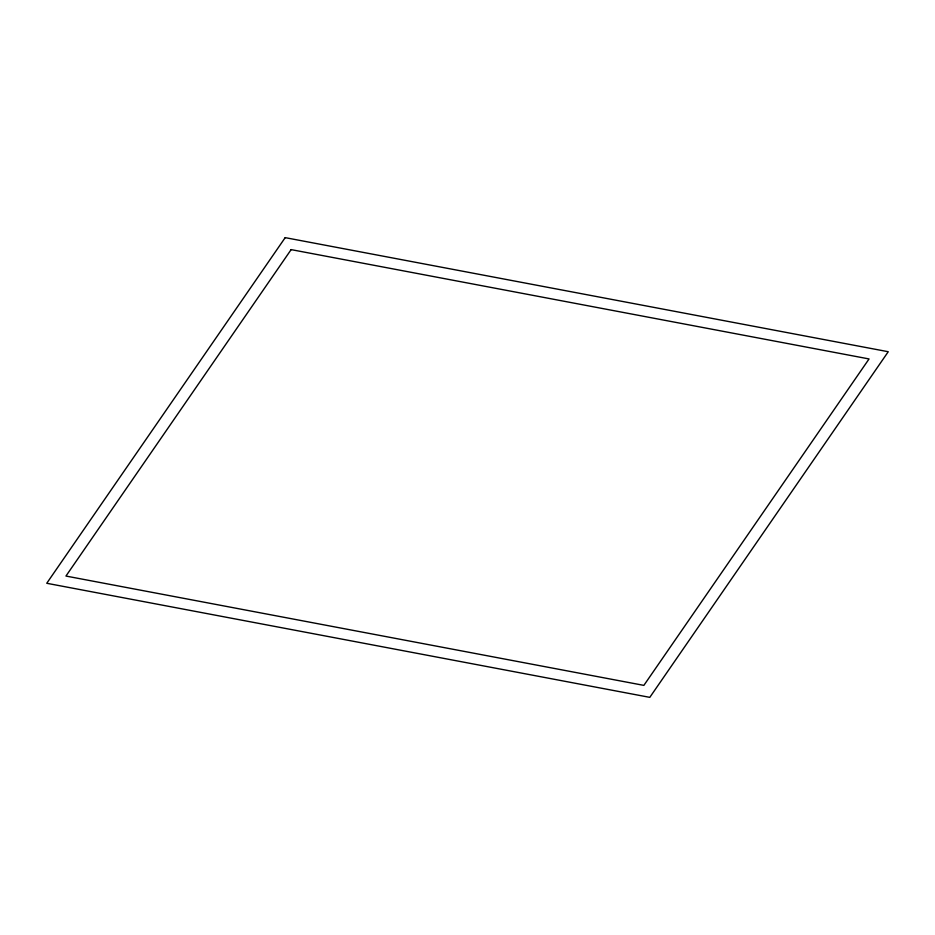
<?xml version="1.0" encoding="UTF-8"?>
<svg xmlns="http://www.w3.org/2000/svg" width="935" height="935" viewBox="0 0 935 935"><rect width="100%" height="100%" fill="white"/><g stroke="black" fill="none" stroke-linecap="round" stroke-linejoin="round"><path stroke-width="1.4" d="M285.198 237.642L46.75 583.276L649.802 697.358L888.25 351.724L285.198 237.642M291.136 249.622L65.941 576.053L643.864 685.378L869.059 358.947L291.136 249.622"/></g></svg>
